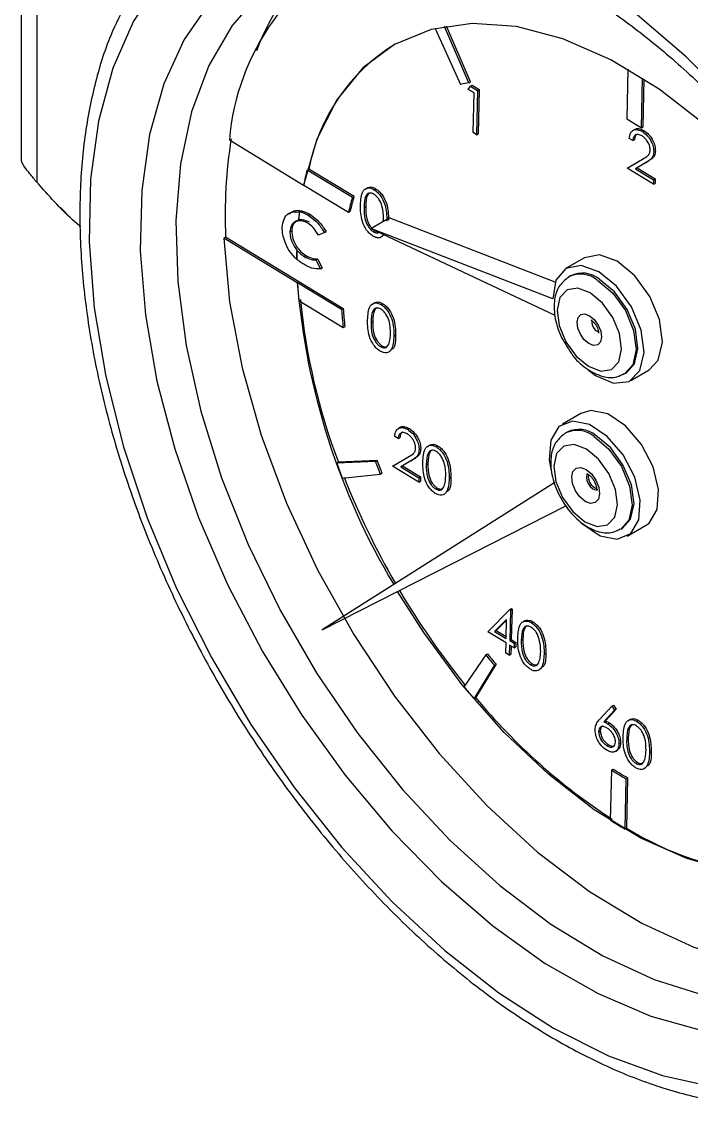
# Model space of a CAD drawing. Extents: x 150 to 4150, y 50 to 2920.
# Drawn here: x 3360.8 to 3425.4, y 904.4 to 1008.9 of the extents above; entities that cross this region are included whole.
import ezdxf

# ---------------------------------------------------------------- set-up
doc = ezdxf.new("R2010")
doc.units = 0
doc.header["$LTSCALE"] = 10
doc.linetypes.add('SLD-KATı', pattern=[0])
doc.layers.get('0').update_dxf_attribs({"linetype": 'CONTINUOUS'})

msp = doc.modelspace()

# ---------------------------------------------------------------- linework, layer by layer
at = {"color": 7, "linetype": 'SLD-KATı'}
for p, q in [((3360.81, 995.48), (3360.81, 1014.51)), ((3362.27, 1012.47), (3362.27, 993.44)), ((3400.72, 1008.27), (3403.18, 1002.86)), ((3403.98, 1003.03), (3401.64, 1008.46)), ((3404.14, 1003.12), (3401.82, 1008.5)), ((3419.33, 1004.33), (3419.22, 999.53)), ((3403.9, 1002.39), (3404.13, 1002.7)), ((3403.98, 1003.03), (3404.14, 1003.12)), ((3404.13, 1002.7), (3404.29, 1002.79)), ((3404.13, 1002.7), (3404.82, 1002.27)), ((3404.29, 1002.79), (3404.98, 1002.37)), ((3420.63, 998.67), (3420.74, 1003.47)), ((3420.79, 998.76), (3420.9, 1003.37)), ((3404.48, 1002.04), (3403.9, 1002.39)), ((3404.39, 998.22), (3404.48, 1002.04)), ((3404.82, 1002.27), (3404.72, 998.01)), ((3404.82, 1002.27), (3404.98, 1002.37)), ((3404.98, 1002.37), (3404.88, 998.1)), ((3419.22, 999.53), (3420.63, 998.67)), ((3420.01, 998.53), (3419.81, 998.42)), ((3420.63, 998.67), (3420.79, 998.76)), ((3420.72, 998.32), (3420.88, 998.41)), ((3380.86, 997.51), (3388.02, 993.15)), ((3404.72, 998.01), (3404.39, 998.22)), ((3404.72, 998.01), (3404.88, 998.1)), ((3419.8, 997.44), (3419.46, 997.64)), ((3419.8, 997.44), (3419.96, 997.53)), ((3421.82, 996.36), (3421.98, 996.46)), ((3419.25, 994.78), (3420.74, 995.66)), ((3421.02, 995.3), (3420.06, 994.73)), ((3421.18, 995.39), (3420.22, 994.82)), ((3420.74, 995.66), (3420.9, 995.75)), ((3421.02, 995.3), (3421.18, 995.39)), ((3388.36, 994.6), (3388.52, 994.69)), ((3392.73, 991.94), (3388.36, 994.6)), ((3392.89, 992.04), (3388.52, 994.69)), ((3421.79, 993.23), (3419.25, 994.78)), ((3420.06, 994.73), (3420.22, 994.82)), ((3420.06, 994.73), (3421.8, 993.67)), ((3420.22, 994.82), (3421.96, 993.76)), ((3388.04, 993.16), (3388.02, 993.15)), ((3388.04, 993.16), (3392.36, 990.54)), ((3421.8, 993.67), (3421.79, 993.23)), ((3421.79, 993.23), (3421.95, 993.32)), ((3421.8, 993.67), (3421.96, 993.76)), ((3421.96, 993.76), (3421.95, 993.32)), ((3394.82, 992.71), (3394.98, 992.8)), ((3392.73, 991.94), (3392.89, 992.04)), ((3393.86, 991.02), (3394.02, 991.12)), ((3364.52, 991.02), (3365.72, 989.81)), ((3387.63, 990.59), (3387.61, 990.58)), ((3388.46, 990.25), (3388.62, 990.34)), ((3392.36, 990.54), (3392.52, 990.63)), ((3387.52, 989.7), (3387.53, 989.71)), ((3394.51, 988.98), (3396.27, 990)), ((3394.51, 988.98), (3412.28, 980.59)), ((3412.07, 982.18), (3394.51, 988.98)), ((3395.71, 989.67), (3395.73, 989.89)), ((3412.31, 983.79), (3396.27, 990)), ((3380.32, 988.03), (3380.5, 988.14)), ((3387.41, 983.72), (3380.32, 988.03)), ((3391.85, 981.23), (3380.5, 988.14)), ((3386.7, 988.63), (3386.88, 988.73)), ((3390.04, 988.57), (3389.46, 988.33)), ((3390.04, 988.57), (3390.2, 988.66)), ((3394.74, 988.66), (3394.9, 988.75)), ((3394.9, 988.75), (3395.2, 988.64)), ((3387.38, 986.89), (3387.36, 986.88)), ((3387.35, 986), (3387.37, 986.01)), ((3388.08, 986.27), (3388.24, 986.37)), ((3389.22, 985.94), (3389.38, 986.04)), ((3389.22, 985.94), (3389.67, 985.08)), ((3389.38, 986.04), (3389.83, 985.17)), ((3415.13, 986.15), (3413.36, 985.13)), ((3389.67, 985.08), (3389.83, 985.17)), ((3413.5, 984.22), (3413.61, 984.29)), ((3413.79, 984.39), (3413.61, 984.29)), ((3387.41, 983.72), (3387.43, 983.73)), ((3391.69, 981.14), (3387.43, 983.73)), ((3387.55, 982.02), (3391.84, 979.42)), ((3395.51, 981.62), (3395.67, 981.71)), ((3391.69, 981.14), (3391.85, 981.23)), ((3394.54, 979.94), (3394.7, 980.03)), ((3391.84, 979.42), (3391.99, 979.51)), ((3396.74, 978.59), (3396.9, 978.69)), ((3395.42, 977.57), (3395.58, 977.66)), ((3419.01, 974.94), (3419.18, 975.04)), ((3419.61, 974.3), (3421.38, 975.33)), ((3414.78, 971.12), (3413.01, 970.1)), ((3397.37, 969.79), (3397.17, 969.67)), ((3398.07, 969.57), (3398.23, 969.66)), ((3413.17, 969.15), (3413.28, 969.22)), ((3413.46, 969.32), (3413.28, 969.22)), ((3397.16, 968.69), (3396.82, 968.89)), ((3397.16, 968.69), (3397.32, 968.78)), ((3399.17, 967.62), (3399.33, 967.71)), ((3400.84, 967.89), (3401, 967.98)), ((3394.95, 966.5), (3391.22, 966.32)), ((3391.22, 966.32), (3391.38, 966.41)), ((3395.11, 966.59), (3391.38, 966.41)), ((3394.95, 966.5), (3395.11, 966.59)), ((3396.61, 966.03), (3398.1, 966.91)), ((3399.15, 964.49), (3396.61, 966.03)), ((3398.38, 966.55), (3397.42, 965.98)), ((3397.42, 965.98), (3397.58, 966.07)), ((3397.42, 965.98), (3399.16, 964.92)), ((3398.54, 966.64), (3397.58, 966.07)), ((3397.58, 966.07), (3399.32, 965.01)), ((3398.1, 966.91), (3398.26, 967)), ((3398.38, 966.55), (3398.54, 966.64)), ((3399.87, 966.21), (3400.03, 966.3)), ((3391.76, 964.89), (3395.42, 965.26)), ((3395.42, 965.26), (3395.58, 965.35)), ((3399.16, 964.92), (3399.15, 964.49)), ((3399.16, 964.92), (3399.32, 965.01)), ((3399.32, 965.01), (3399.31, 964.58)), ((3402.08, 964.87), (3402.24, 964.96)), ((3412.27, 964.45), (3389.82, 950.25)), ((3399.15, 964.49), (3399.31, 964.58)), ((3400.75, 963.84), (3400.91, 963.93)), ((3389.82, 950.25), (3413.41, 962.25)), ((3418.63, 959.96), (3418.81, 960.06)), ((3419.26, 959.28), (3421.03, 960.3)), ((3405.8, 950.06), (3407.92, 952.2)), ((3407.92, 952.2), (3408.08, 952.29)), ((3407.92, 952.2), (3407.98, 952.16)), ((3407.98, 952.16), (3407.92, 949.21)), ((3407.98, 952.16), (3408.14, 952.25)), ((3408.14, 952.25), (3408.07, 949.3)), ((3408.08, 952.29), (3408.14, 952.25)), ((3407.62, 951.26), (3406.46, 950.09)), ((3407.62, 951.19), (3406.62, 950.18)), ((3407.58, 949.41), (3407.62, 951.26)), ((3410, 950.93), (3410.16, 951.03)), ((3407.57, 948.98), (3405.8, 950.06)), ((3406.46, 950.09), (3406.62, 950.18)), ((3406.46, 950.09), (3407.58, 949.41)), ((3406.62, 950.18), (3407.58, 949.6)), ((3407.92, 949.21), (3408.07, 949.3)), ((3408.07, 949.3), (3408.51, 949.04)), ((3409.03, 949.25), (3409.19, 949.34)), ((3407.55, 947.99), (3407.57, 948.98)), ((3407.91, 948.77), (3407.88, 947.79)), ((3408.34, 948.51), (3407.91, 948.77)), ((3407.92, 949.21), (3408.35, 948.95)), ((3408.06, 948.68), (3408.04, 947.88)), ((3408.35, 948.95), (3408.34, 948.51)), ((3408.34, 948.51), (3408.5, 948.6)), ((3408.35, 948.95), (3408.51, 949.04)), ((3408.51, 949.04), (3408.5, 948.6)), ((3405.6, 947.82), (3403.51, 944.77)), ((3405.6, 947.82), (3405.76, 947.92)), ((3407.88, 947.79), (3407.55, 947.99)), ((3407.88, 947.79), (3408.04, 947.88)), ((3411.24, 947.91), (3411.4, 948)), ((3404.48, 943.59), (3406.44, 946.81)), ((3404.64, 943.68), (3406.6, 946.9)), ((3406.44, 946.81), (3406.6, 946.9)), ((3409.92, 946.88), (3410.08, 946.97)), ((3404.48, 943.59), (3404.64, 943.68)), ((3417.77, 942.88), (3417.93, 942.97)), ((3417.93, 942.97), (3418.18, 942.59)), ((3416.61, 941.62), (3417.77, 942.88)), ((3418.02, 942.49), (3417, 941.37)), ((3418.18, 942.59), (3417.15, 941.46)), ((3417.77, 942.88), (3418.02, 942.49)), ((3418.02, 942.49), (3418.18, 942.59)), ((3417, 941.37), (3417.15, 941.46)), ((3417.38, 941.18), (3417.54, 941.27)), ((3420.17, 941.42), (3420.33, 941.51)), ((3416.5, 940.41), (3416.66, 940.51)), ((3419.21, 939.74), (3419.36, 939.83)), ((3417.29, 939.07), (3417.45, 939.16)), ((3418.46, 939.24), (3418.62, 939.33)), ((3418.13, 938.52), (3418.33, 938.64)), ((3421.41, 938.4), (3421.57, 938.49)), ((3417.75, 936.72), (3417.63, 931.88)), ((3417.75, 936.72), (3417.91, 936.81)), ((3420.09, 937.37), (3420.25, 937.46)), ((3419.05, 931.03), (3419.16, 935.86)), ((3419.16, 935.86), (3419.32, 935.95)), ((3419.21, 931.12), (3419.32, 935.95)), ((3419.05, 931.03), (3419.21, 931.12))]:
    msp.add_line(p, q, dxfattribs=at)
at = {"color": 8, "linetype": 'SLD-KATı', "flags": 128}
for points in [[(3413.32, 1014.44), (3409.25, 1016.71), (3403.99, 1019.01), (3398.84, 1020.52), (3393.88, 1021.24), (3389.17, 1021.15), (3384.78, 1020.25), (3380.78, 1018.55), (3377.21, 1016.08), (3374.14, 1012.87), (3371.59, 1008.97), (3369.61, 1004.44), (3368.23, 999.33), (3367.47, 993.71), (3367.33, 987.68), (3367.81, 981.3), (3368.92, 974.68), (3370.63, 967.9), (3372.92, 961.06), (3375.77, 954.25), (3379.12, 947.58), (3382.93, 941.13), (3387.15, 934.99), (3391.72, 929.26), (3396.58, 924), (3401.65, 919.3), (3406.87, 915.23), (3412.16, 911.83), (3417.45, 909.16), (3422.67, 907.25), (3427.73, 906.13), (3432.57, 905.82), (3437.13, 906.31), (3441.33, 907.62), (3445.12, 909.7), (3448.45, 912.55), (3451.26, 916.1), (3453.53, 920.33), (3455.21, 925.16), (3456.29, 930.53), (3456.74, 936.37), (3456.74, 936.37)], [(3411.72, 1013.57), (3408.46, 1015.11), (3403.45, 1016.9), (3398.58, 1017.9), (3393.95, 1018.08), (3389.62, 1017.46), (3385.65, 1016.03), (3382.11, 1013.82), (3379.05, 1010.87), (3376.51, 1007.21), (3374.54, 1002.91), (3373.16, 998.02), (3372.4, 992.63), (3372.26, 986.81), (3372.75, 980.65), (3373.87, 974.25), (3375.59, 967.7), (3377.88, 961.1), (3380.72, 954.56), (3384.06, 948.17), (3387.85, 942.02), (3392.04, 936.22), (3396.55, 930.85), (3401.32, 925.98), (3406.28, 921.7), (3411.35, 918.07), (3416.46, 915.15), (3421.53, 912.97), (3426.48, 911.58), (3431.24, 910.99), (3435.73, 911.21), (3439.88, 912.23), (3443.65, 914.06), (3446.95, 916.64), (3449.76, 919.96), (3452.02, 923.94), (3453.7, 928.55), (3454.77, 933.7), (3455.22, 939.31), (3455.22, 939.31)], [(3416.41, 983.96), (3417.86, 982.74), (3419.08, 981.05), (3419.87, 979.14), (3420.12, 977.3), (3419.79, 975.81), (3419, 974.94)], [(3415.87, 980.06), (3415.84, 979.9), (3415.87, 979.67), (3415.97, 979.44), (3416.12, 979.23), (3416.3, 979.08), (3416.48, 979.01), (3416.48, 979.01)], [(3416.06, 968.9), (3417.5, 967.69), (3418.7, 966.01), (3419.49, 964.11), (3419.74, 962.29), (3419.41, 960.82), (3418.63, 959.95)], [(3415.42, 965.31), (3415.37, 965.23), (3415.32, 964.98), (3415.36, 964.67), (3415.49, 964.35), (3415.7, 964.06), (3415.94, 963.86), (3416.19, 963.76), (3416.4, 963.8), (3416.41, 963.8)]]:
    msp.add_lwpolyline(points, dxfattribs=at)
at = {"color": 7, "linetype": 'SLD-KATı', "flags": 128}
for points in [[(3415.46, 1011.46), (3414.02, 1012.27), (3409.05, 1014.56), (3404.18, 1016.09), (3399.49, 1016.82), (3395.05, 1016.74), (3390.93, 1015.85), (3387.2, 1014.17), (3383.91, 1011.72), (3381.13, 1008.55), (3378.88, 1004.69), (3377.21, 1000.22), (3376.14, 995.2), (3375.7, 989.71)], [(3456.69, 940.52), (3456.57, 942.58), (3455.77, 949.09), (3454.36, 955.81), (3452.35, 962.63), (3449.78, 969.46), (3446.68, 976.22), (3443.09, 982.79), (3439.06, 989.1), (3434.66, 995.04), (3429.94, 1000.55), (3424.96, 1005.53), (3419.81, 1009.93), (3414.55, 1013.67), (3413.32, 1014.44)], [(3450.62, 955.09), (3449.58, 960.93), (3447.89, 966.92), (3445.58, 972.93), (3442.71, 978.82), (3439.33, 984.47), (3435.52, 989.77), (3431.36, 994.59), (3426.93, 998.83), (3422.34, 1002.41), (3417.69, 1005.24), (3413.06, 1007.26), (3408.57, 1008.44), (3404.3, 1008.75), (3400.35, 1008.17), (3396.81, 1006.73), (3393.74, 1004.45), (3391.22, 1001.38), (3389.3, 997.59), (3388.02, 993.15)], [(3375.7, 989.71), (3375.88, 983.84), (3376.68, 977.69), (3378.1, 971.34), (3380.1, 964.9), (3382.67, 958.47), (3385.75, 952.15), (3389.3, 946.04), (3393.26, 940.24), (3397.57, 934.84), (3402.16, 929.92), (3406.97, 925.57), (3411.9, 921.84), (3416.9, 918.8), (3421.87, 916.5), (3426.74, 914.98), (3431.43, 914.25), (3435.87, 914.33), (3439.99, 915.22), (3443.72, 916.9), (3447, 919.35), (3449.79, 922.52), (3452.04, 926.38), (3453.71, 930.85), (3454.77, 935.87), (3455.22, 941.36), (3455.23, 942.57)], [(3380.32, 988.03), (3380.88, 981.9), (3382.09, 975.52), (3383.93, 969.02), (3386.37, 962.48), (3389.36, 956.04), (3392.86, 949.8), (3396.8, 943.85), (3401.12, 938.31), (3405.75, 933.27), (3410.61, 928.81), (3415.61, 925.01), (3420.67, 921.94), (3425.7, 919.64), (3430.63, 918.15), (3435.36, 917.5), (3439.81, 917.7), (3443.92, 918.75), (3447.61, 920.62), (3449.35, 921.93)], [(3421.38, 975.33), (3422.26, 976.27), (3422.67, 978.01), (3422.38, 980.17), (3421.45, 982.42), (3420.01, 984.41), (3418.29, 985.82), (3416.57, 986.43), (3415.13, 986.15)], [(3415.53, 975.29), (3416.21, 974.78), (3417.95, 974.06), (3419.46, 974.22), (3420.49, 975.25), (3420.9, 976.99), (3420.62, 979.15), (3419.68, 981.4), (3418.24, 983.39), (3416.52, 984.8), (3414.8, 985.41), (3413.35, 985.12), (3412.38, 983.98), (3412.07, 982.18), (3412.07, 982.18)], [(3419.18, 975.04), (3419.97, 975.91), (3420.3, 977.4), (3420.05, 979.24), (3419.25, 981.15), (3418.04, 982.84), (3416.59, 984.06)], [(3415.68, 982.75), (3414.49, 983.2), (3413.46, 983.05), (3412.76, 982.31), (3412.49, 981.1), (3412.7, 979.6), (3413.35, 978.04), (3414.34, 976.66), (3415.52, 975.67), (3416.71, 975.21), (3417.74, 975.37), (3418.44, 976.11), (3418.71, 977.32), (3418.5, 978.82), (3417.86, 980.37), (3416.87, 981.76), (3415.68, 982.75)], [(3415.63, 980.55), (3416.08, 980.17), (3416.46, 979.65), (3416.7, 979.06), (3416.78, 978.49), (3416.68, 978.03), (3416.41, 977.75), (3416.02, 977.69), (3415.57, 977.87), (3415.12, 978.24), (3414.75, 978.77), (3414.5, 979.36), (3414.43, 979.92), (3414.53, 980.38), (3414.79, 980.66), (3415.18, 980.72), (3415.63, 980.55)], [(3421.03, 960.3), (3421.38, 960.55), (3422.16, 961.87), (3422.29, 963.78), (3421.76, 965.98), (3420.64, 968.14), (3419.11, 969.93), (3417.39, 971.08), (3415.75, 971.41), (3414.78, 971.12)], [(3414.71, 960.68), (3414.95, 960.46), (3416.66, 959.32), (3418.3, 958.99), (3419.61, 959.53), (3420.39, 960.85), (3420.52, 962.76), (3419.99, 964.96), (3418.87, 967.12), (3417.34, 968.91), (3415.62, 970.06), (3413.98, 970.39), (3412.67, 969.86), (3411.88, 968.55), (3411.74, 966.65), (3411.92, 965.58)], [(3415.33, 967.68), (3414.15, 968.13), (3413.13, 967.98), (3412.44, 967.25), (3412.18, 966.05), (3412.38, 964.57), (3413.02, 963.03), (3414, 961.66), (3415.17, 960.68), (3416.35, 960.23), (3417.37, 960.38), (3418.06, 961.11), (3418.33, 962.31), (3418.12, 963.79), (3417.48, 965.34), (3416.5, 966.7), (3415.33, 967.68)], [(3418.81, 960.06), (3419.59, 960.92), (3419.92, 962.39), (3419.67, 964.22), (3418.88, 966.11), (3417.67, 967.79), (3416.24, 969)], [(3415.29, 965.72), (3415.8, 965.29), (3416.23, 964.69), (3416.51, 964.01), (3416.6, 963.36), (3416.48, 962.84), (3416.18, 962.52), (3415.73, 962.45), (3415.21, 962.64), (3414.7, 963.08), (3414.27, 963.67), (3413.99, 964.35), (3413.9, 965), (3414.02, 965.53), (3414.32, 965.85), (3414.77, 965.91), (3415.29, 965.72)], [(3450.78, 945.19), (3449.95, 940.58), (3448.5, 936.51), (3446.48, 933.05), (3443.91, 930.29), (3440.85, 928.27), (3437.36, 927.03), (3433.5, 926.6), (3429.37, 926.98), (3425.02, 928.18), (3420.57, 930.16), (3416.08, 932.89), (3411.66, 936.31), (3407.38, 940.35), (3403.34, 944.94), (3399.62, 949.98), (3397.1, 953.95)]]:
    msp.add_lwpolyline(points, dxfattribs=at)
at = {"color": 7, "linetype": 'SLD-KATı'}
for centre, radius, start, end in [((3403.65, 995.67), 22.86, 113.1854, 175.395), ((3404.9, 998.12), 22.87, 130.2946, 159.5529), ((3406.37, 991.27), 18.17, 121.5972, 169.1596), ((3406.6, 988.95), 14.33, 100.5411, 103.7883), ((3427.43, 990.23), 46.98, 170.9611, 182.5566), ((3416.68, 987.41), 29.22, 165.747, 168.6336), ((3415.71, 985.1), 23.98, 163.4074, 166.8856), ((3415.87, 985.19), 23.98, 163.4074, 166.8856), ((3422.75, 986.4), 35.38, 173.2188, 174.6533), ((3422.76, 986.42), 35.38, 173.2188, 174.6533), ((3429.1, 986.05), 41.75, 178.8585, 180.0732), ((3429.12, 986.06), 41.75, 178.8585, 180.0732), ((3414.94, 982.09), 2.57, 50.1051, 116.5538), ((3454.61, 989.15), 67.41, 184.6176, 210.8204), ((3435.27, 986.25), 47.9, 183.012, 185.0587), ((3448.73, 988.08), 61.31, 185.5807, 200.6984), ((3434.1, 983.85), 42.49, 183.6527, 185.9829), ((3434.26, 983.94), 42.49, 183.6527, 185.9829), ((3414.6, 967.04), 2.55, 50.1051, 116.5538), ((3459.15, 991.42), 72.42, 200.2804, 201.4931), ((3453.82, 988.25), 62.76, 200.2804, 201.4931), ((3453.98, 988.35), 62.76, 200.2804, 201.4931), ((3463.07, 993.07), 76.49, 201.5482, 210.0928), ((3416.73, 965.03), 1.23, 170.1964, 249.6896), ((3462.81, 992.79), 76.13, 210.5934, 219.0181), ((3453.87, 987.02), 62.18, 219.0789, 220.2992), ((3454.03, 987.12), 62.18, 219.0789, 220.2992), ((3459.2, 990), 71.75, 219.0789, 220.2992), ((3449.99, 981.39), 58.97, 219.7378, 236.9087), ((3438.32, 968.95), 38.24, 237.4579, 239.9372), ((3438.48, 969.05), 38.24, 237.4579, 239.9372), ((3441.26, 969.15), 44.12, 237.6233, 239.7719), ((3435.01, 956.67), 30.05, 238.2629, 265.2609)]:
    msp.add_arc(centre, radius, start, end, dxfattribs=at)
at = {"color": 8, "linetype": 'SLD-KATı'}
for centre, radius in [((3414.76, 981.99), 2.57), ((3414.42, 966.94), 2.55)]:
    msp.add_arc(centre, radius, 50.1051, 116.5538, dxfattribs=at)
at = {"color": 7, "linetype": 'SLD-KATı'}
for points, knots in [([(3411.84, 1013.45), (3412.99, 1012.84), (3415.59, 1011.45), (3419.74, 1008.55), (3424.19, 1004.92), (3428.58, 1000.72), (3432.82, 996.04), (3436.85, 990.92), (3440.61, 985.45), (3444.03, 979.7), (3447.06, 973.75), (3449.66, 967.7), (3451.79, 961.65), (3453.43, 955.68), (3454.56, 949.9), (3455.19, 944.5), (3455.2, 941.24), (3455.21, 939.69)], [0, 0, 0, 0, 0.053347, 0.120624, 0.188131, 0.255927, 0.323998, 0.392295, 0.460755, 0.529308, 0.59788, 0.666378, 0.734723, 0.802841, 0.870665, 0.938138, 1, 1, 1, 1]), ([(3370.96, 1010.79), (3370.42, 1009.75), (3369.15, 1007.29), (3367.78, 1002.82), (3366.77, 997.54), (3366.35, 991.83), (3366.5, 985.79), (3367.21, 979.49), (3368.48, 973.02), (3370.3, 966.45), (3372.62, 959.85), (3375.44, 953.31), (3378.7, 946.91), (3382.38, 940.71), (3386.43, 934.79), (3390.8, 929.22), (3395.45, 924.08), (3400.31, 919.41), (3405.33, 915.28), (3410.46, 911.74), (3415.64, 908.83), (3420.81, 906.59), (3425.89, 905.1), (3429.69, 904.37), (3431.71, 904.38), (3432.14, 904.38)], [0, 0, 0, 0, 0.033261, 0.078254, 0.123525, 0.168959, 0.214463, 0.259969, 0.30545, 0.3509, 0.396321, 0.441719, 0.487104, 0.532484, 0.577869, 0.623266, 0.668685, 0.714136, 0.759629, 0.80517, 0.85076, 0.896388, 0.94201, 0.987544, 1, 1, 1, 1]), ([(3419.46, 997.64), (3419.49, 997.83), (3419.54, 998.22), (3419.87, 998.5), (3420.29, 998.54), (3420.57, 998.39), (3420.72, 998.32)], [0, 0, 0, 0, 0.280029, 0.559515, 0.779668, 1, 1, 1, 1]), ([(3420.01, 998.5), (3420.03, 998.52), (3420.14, 998.63), (3420.45, 998.62), (3420.73, 998.48), (3420.88, 998.41)], [0, 0, 0, 0, 0.126568, 0.563106, 1, 1, 1, 1]), ([(3420.88, 998.41), (3421.04, 998.29), (3421.37, 998.05), (3421.74, 997.48), (3421.95, 996.92), (3421.97, 996.61), (3421.98, 996.46)], [0, 0, 0, 0, 0.27989, 0.559224, 0.779582, 1, 1, 1, 1]), ([(3420.69, 997.89), (3420.56, 997.95), (3420.3, 998.08), (3420.01, 997.99), (3419.85, 997.75), (3419.82, 997.54), (3419.8, 997.44)], [0, 0, 0, 0, 0.279699, 0.558847, 0.779176, 1, 1, 1, 1]), ([(3420.22, 998.06), (3420.2, 998.05), (3420.1, 998.03), (3420.01, 997.83), (3419.98, 997.63), (3419.96, 997.53)], [0, 0, 0, 0, 0.0978707, 0.54843, 1, 1, 1, 1]), ([(3421.48, 996.53), (3421.47, 996.68), (3421.44, 996.96), (3421.22, 997.38), (3420.96, 997.7), (3420.78, 997.83), (3420.69, 997.89)], [0, 0, 0, 0, 0.279126, 0.558978, 0.77935, 1, 1, 1, 1]), ([(3420.72, 998.32), (3420.88, 998.2), (3421.22, 997.96), (3421.58, 997.39), (3421.79, 996.83), (3421.81, 996.52), (3421.82, 996.36)], [0, 0, 0, 0, 0.27989, 0.559224, 0.779582, 1, 1, 1, 1]), ([(3420.74, 995.66), (3420.93, 995.76), (3421.18, 995.9), (3421.44, 996.2), (3421.47, 996.42), (3421.48, 996.53)], [0, 0, 0, 0, 0.560717, 0.780532, 1, 1, 1, 1]), ([(3421.82, 996.36), (3421.8, 996.2), (3421.76, 995.88), (3421.45, 995.56), (3421.19, 995.39), (3421.02, 995.3)], [0, 0, 0, 0, 0.279288, 0.559154, 1, 1, 1, 1]), ([(3421.98, 996.46), (3421.96, 996.3), (3421.92, 995.98), (3421.61, 995.65), (3421.34, 995.49), (3421.18, 995.39)], [0, 0, 0, 0, 0.279288, 0.559154, 1, 1, 1, 1]), ([(3362.27, 993.44), (3362.04, 993.71), (3361.57, 994.26), (3361.07, 994.92), (3360.84, 995.31), (3360.82, 995.43), (3360.81, 995.48)], [0, 0, 0, 0, 0.2806938, 0.5628322, 0.8257499, 1, 1, 1, 1]), ([(3366.51, 989.13), (3366.47, 989.17), (3365.22, 990.16), (3363.82, 991.71), (3362.49, 993.2), (3362.27, 993.44)], [0, 0, 0, 0, 0.027326, 0.840325, 1, 1, 1, 1]), ([(3393.52, 991.23), (3393.55, 991.73), (3393.58, 992.35), (3393.94, 992.78), (3394.19, 992.89), (3394.5, 992.88), (3394.72, 992.76), (3394.82, 992.71)], [0, 0, 0, 0, 0.498702, 0.624177, 0.749467, 0.874745, 1, 1, 1, 1]), ([(3394.83, 992.26), (3394.74, 992.31), (3394.57, 992.39), (3394.34, 992.38), (3394.15, 992.28), (3393.89, 991.91), (3393.87, 991.42), (3393.86, 991.02)], [0, 0, 0, 0, 0.125139, 0.250418, 0.375519, 0.500847, 1, 1, 1, 1]), ([(3393.99, 992.72), (3394.03, 992.77), (3394.13, 992.89), (3394.35, 992.98), (3394.65, 992.97), (3394.87, 992.86), (3394.98, 992.8)], [0, 0, 0, 0, 0.183168, 0.455481, 0.727766, 1, 1, 1, 1]), ([(3394.4, 992.4), (3394.37, 992.39), (3394.28, 992.35), (3394.06, 991.99), (3394.03, 991.51), (3394.02, 991.12)], [0, 0, 0, 0, 0.083475, 0.267414, 1, 1, 1, 1]), ([(3394.82, 992.71), (3394.93, 992.63), (3395.15, 992.48), (3395.55, 992.01), (3396.04, 990.99), (3396.05, 990.21), (3396.06, 989.68)], [0, 0, 0, 0, 0.1256, 0.251197, 0.500581, 1, 1, 1, 1]), ([(3395.73, 989.89), (3395.72, 990.29), (3395.72, 990.9), (3395.38, 991.7), (3395.08, 992.08), (3394.91, 992.2), (3394.83, 992.26)], [0, 0, 0, 0, 0.500072, 0.749021, 0.874598, 1, 1, 1, 1]), ([(3394.98, 992.8), (3395.09, 992.72), (3395.31, 992.57), (3395.71, 992.1), (3396.2, 991.08), (3396.21, 990.3), (3396.22, 989.77)], [0, 0, 0, 0, 0.1256001, 0.2511969, 0.5005813, 1, 1, 1, 1]), ([(3394.72, 988.23), (3394.61, 988.3), (3394.39, 988.46), (3394, 988.92), (3393.53, 989.94), (3393.52, 990.71), (3393.52, 991.23)], [0, 0, 0, 0, 0.1255507, 0.25109, 0.5002501, 1, 1, 1, 1]), ([(3394.02, 991.12), (3394.01, 990.72), (3394, 990.13), (3394.33, 989.34), (3394.53, 989.09), (3394.59, 989.03)], [0, 0, 0, 0, 0.594665, 0.890393, 1, 1, 1, 1]), ([(3385.96, 989.06), (3386, 989.35), (3386.08, 989.92), (3386.61, 990.58), (3387.23, 990.58), (3387.61, 990.58)], [0, 0, 0, 0, 0.280596, 0.561561, 1, 1, 1, 1]), ([(3386.67, 990.35), (3386.8, 990.48), (3387.09, 990.76), (3387.81, 990.74), (3388.35, 990.47), (3388.62, 990.34)], [0, 0, 0, 0, 0.280778, 0.640386, 1, 1, 1, 1]), ([(3387.63, 990.59), (3387.78, 990.55), (3388.06, 990.48), (3388.34, 990.32), (3388.46, 990.25)], [0, 0, 0, 0, 0.559799, 1, 1, 1, 1]), ([(3388.46, 990.25), (3388.8, 990.01), (3389.39, 989.58), (3389.84, 988.88), (3390.04, 988.57)], [0, 0, 0, 0, 0.55929, 1, 1, 1, 1]), ([(3388.62, 990.34), (3388.95, 990.1), (3389.55, 989.67), (3390, 988.97), (3390.2, 988.66)], [0, 0, 0, 0, 0.55929, 1, 1, 1, 1]), ([(3393.86, 991.02), (3393.85, 990.62), (3393.84, 990.03), (3394.19, 989.23), (3394.49, 988.85), (3394.66, 988.72), (3394.74, 988.66)], [0, 0, 0, 0, 0.500291, 0.749086, 0.874606, 1, 1, 1, 1]), ([(3387.35, 986), (3387.12, 986.23), (3386.67, 986.7), (3386.24, 987.58), (3385.99, 988.39), (3385.97, 988.84), (3385.96, 989.06)], [0, 0, 0, 0, 0.2795747, 0.5592429, 0.7796101, 1, 1, 1, 1]), ([(3387.52, 989.7), (3387.39, 989.67), (3387.14, 989.62), (3386.81, 989.3), (3386.74, 988.88), (3386.7, 988.63)], [0, 0, 0, 0, 0.280812, 0.561531, 1, 1, 1, 1]), ([(3388.6, 989.56), (3388.36, 989.67), (3387.88, 989.89), (3387.32, 989.74), (3386.96, 989.35), (3386.9, 988.94), (3386.88, 988.73)], [0, 0, 0, 0, 0.279579, 0.559451, 0.779829, 1, 1, 1, 1]), ([(3388.44, 989.47), (3388.26, 989.56), (3387.94, 989.72), (3387.66, 989.72), (3387.53, 989.71)], [0, 0, 0, 0, 0.559445, 1, 1, 1, 1]), ([(3389.46, 988.33), (3389.3, 988.6), (3389.01, 989.07), (3388.62, 989.35), (3388.44, 989.47)], [0, 0, 0, 0, 0.558564, 1, 1, 1, 1]), ([(3386.7, 988.63), (3386.71, 988.47), (3386.72, 988.16), (3386.92, 987.53), (3387.19, 987.13), (3387.36, 986.88)], [0, 0, 0, 0, 0.28079, 0.561323, 1, 1, 1, 1]), ([(3386.88, 988.73), (3386.9, 988.49), (3386.93, 988), (3387.3, 987.26), (3387.76, 986.69), (3388.08, 986.47), (3388.24, 986.37)], [0, 0, 0, 0, 0.279568, 0.558996, 0.779263, 1, 1, 1, 1]), ([(3395.73, 988.33), (3395.62, 988.21), (3395.44, 988.03), (3395.05, 988.06), (3394.83, 988.17), (3394.72, 988.23)], [0, 0, 0, 0, 0.465496, 0.73275, 1, 1, 1, 1]), ([(3394.74, 988.66), (3394.84, 988.61), (3395.04, 988.53), (3395.25, 988.52), (3395.31, 988.6), (3395.32, 988.6)], [0, 0, 0, 0, 0.478192, 0.956839, 1, 1, 1, 1]), ([(3387.38, 986.89), (3387.5, 986.75), (3387.73, 986.5), (3387.97, 986.34), (3388.08, 986.27)], [0, 0, 0, 0, 0.5594507, 1, 1, 1, 1]), ([(3388.04, 985.51), (3387.91, 985.59), (3387.68, 985.73), (3387.46, 985.92), (3387.37, 986.01)], [0, 0, 0, 0, 0.560012, 1, 1, 1, 1]), ([(3388.08, 986.27), (3388.31, 986.15), (3388.71, 985.93), (3389.07, 985.94), (3389.22, 985.94)], [0, 0, 0, 0, 0.559907, 1, 1, 1, 1]), ([(3388.24, 986.37), (3388.47, 986.24), (3388.87, 986.03), (3389.23, 986.03), (3389.38, 986.04)], [0, 0, 0, 0, 0.5599073, 1, 1, 1, 1]), ([(3389.67, 985.08), (3389.39, 985.07), (3388.87, 985.05), (3388.29, 985.37), (3388.04, 985.51)], [0, 0, 0, 0, 0.559328, 1, 1, 1, 1]), ([(3413.47, 984.18), (3413.18, 983.92), (3412.57, 983.39), (3412.17, 982.08), (3412.2, 980.47), (3412.75, 978.6), (3413.49, 977.49), (3413.86, 976.94)], [0, 0, 0, 0, 0.168011, 0.346795, 0.554734, 0.782765, 1, 1, 1, 1]), ([(3394.2, 980.14), (3394.23, 980.64), (3394.26, 981.26), (3394.63, 981.69), (3394.87, 981.8), (3395.18, 981.79), (3395.4, 981.68), (3395.51, 981.62)], [0, 0, 0, 0, 0.498702, 0.624177, 0.749467, 0.874745, 1, 1, 1, 1]), ([(3394.67, 981.63), (3394.71, 981.68), (3394.81, 981.8), (3395.04, 981.89), (3395.34, 981.88), (3395.56, 981.77), (3395.67, 981.71)], [0, 0, 0, 0, 0.183168, 0.455481, 0.727766, 1, 1, 1, 1]), ([(3395.67, 981.71), (3395.77, 981.64), (3395.99, 981.48), (3396.39, 981.01), (3396.88, 980), (3396.89, 979.21), (3396.9, 978.69)], [0, 0, 0, 0, 0.1256, 0.251197, 0.500581, 1, 1, 1, 1]), ([(3395.51, 981.18), (3395.42, 981.22), (3395.25, 981.3), (3395.02, 981.29), (3394.83, 981.19), (3394.57, 980.82), (3394.55, 980.33), (3394.54, 979.94)], [0, 0, 0, 0, 0.125139, 0.250418, 0.375519, 0.500847, 1, 1, 1, 1]), ([(3395.08, 981.32), (3395.05, 981.3), (3394.96, 981.26), (3394.74, 980.9), (3394.72, 980.42), (3394.7, 980.03)], [0, 0, 0, 0, 0.083475, 0.267414, 1, 1, 1, 1]), ([(3395.51, 981.62), (3395.62, 981.54), (3395.84, 981.39), (3396.23, 980.92), (3396.72, 979.9), (3396.73, 979.12), (3396.74, 978.59)], [0, 0, 0, 0, 0.1256, 0.251197, 0.500581, 1, 1, 1, 1]), ([(3396.41, 978.8), (3396.4, 979.2), (3396.4, 979.81), (3396.06, 980.61), (3395.76, 980.99), (3395.59, 981.11), (3395.51, 981.18)], [0, 0, 0, 0, 0.500072, 0.749021, 0.874598, 1, 1, 1, 1]), ([(3395.4, 977.14), (3395.29, 977.22), (3395.07, 977.37), (3394.68, 977.83), (3394.21, 978.85), (3394.2, 979.62), (3394.2, 980.14)], [0, 0, 0, 0, 0.1255507, 0.25109, 0.5002501, 1, 1, 1, 1]), ([(3394.54, 979.94), (3394.53, 979.54), (3394.52, 978.94), (3394.87, 978.14), (3395.17, 977.76), (3395.34, 977.63), (3395.42, 977.57)], [0, 0, 0, 0, 0.500291, 0.749086, 0.874606, 1, 1, 1, 1]), ([(3394.7, 980.03), (3394.69, 979.63), (3394.68, 979.03), (3395.03, 978.23), (3395.33, 977.85), (3395.5, 977.72), (3395.58, 977.66)], [0, 0, 0, 0, 0.500291, 0.749086, 0.874606, 1, 1, 1, 1]), ([(3415.76, 980.14), (3415.75, 980.14), (3415.74, 980.14), (3415.82, 980.11), (3415.94, 980.02), (3416.1, 979.85), (3416.26, 979.63), (3416.39, 979.37), (3416.47, 979.13), (3416.49, 978.96), (3416.48, 978.87), (3416.48, 978.88), (3416.48, 978.88)], [0, 0, 0, 0, 0.045829, 0.146426, 0.253805, 0.362398, 0.482098, 0.609222, 0.736388, 0.839718, 0.937495, 1, 1, 1, 1]), ([(3396.74, 978.59), (3396.71, 978.09), (3396.66, 977.35), (3396.14, 976.95), (3395.73, 976.97), (3395.51, 977.08), (3395.4, 977.14)], [0, 0, 0, 0, 0.499407, 0.748743, 0.874372, 1, 1, 1, 1]), ([(3396.24, 977.81), (3396.29, 977.98), (3396.39, 978.28), (3396.4, 978.64), (3396.41, 978.8)], [0, 0, 0, 0, 0.559599, 1, 1, 1, 1]), ([(3396.9, 978.69), (3396.91, 978.14), (3396.91, 977.55), (3396.59, 977.34), (3396.57, 977.33)], [0, 0, 0, 0, 0.942411, 1, 1, 1, 1]), ([(3395.42, 977.57), (3395.53, 977.52), (3395.73, 977.43), (3396.05, 977.48), (3396.17, 977.69), (3396.24, 977.81)], [0, 0, 0, 0, 0.280257, 0.560781, 1, 1, 1, 1]), ([(3395.58, 977.66), (3395.69, 977.61), (3395.86, 977.52), (3395.99, 977.56), (3396.05, 977.57)], [0, 0, 0, 0, 0.612682, 1, 1, 1, 1]), ([(3413.86, 976.94), (3413.88, 976.92), (3414.24, 976.3), (3415.32, 975.39), (3416.79, 974.63), (3418.12, 974.51), (3418.74, 974.86), (3418.97, 974.99)], [0, 0, 0, 0, 0.0137602, 0.3063346, 0.610205, 0.8525955, 1, 1, 1, 1]), ([(3396.82, 968.89), (3396.85, 969.09), (3396.9, 969.48), (3397.23, 969.75), (3397.64, 969.79), (3397.93, 969.65), (3398.07, 969.57)], [0, 0, 0, 0, 0.280029, 0.559515, 0.779668, 1, 1, 1, 1]), ([(3398.05, 969.15), (3397.92, 969.21), (3397.66, 969.33), (3397.37, 969.24), (3397.2, 969.01), (3397.17, 968.8), (3397.16, 968.69)], [0, 0, 0, 0, 0.279699, 0.558847, 0.779176, 1, 1, 1, 1]), ([(3397.58, 969.31), (3397.56, 969.31), (3397.46, 969.28), (3397.37, 969.09), (3397.33, 968.88), (3397.32, 968.78)], [0, 0, 0, 0, 0.097871, 0.54843, 1, 1, 1, 1]), ([(3397.36, 969.75), (3397.39, 969.78), (3397.49, 969.89), (3397.81, 969.87), (3398.09, 969.73), (3398.23, 969.66)], [0, 0, 0, 0, 0.126568, 0.563106, 1, 1, 1, 1]), ([(3398.84, 967.79), (3398.83, 967.93), (3398.8, 968.21), (3398.58, 968.63), (3398.32, 968.96), (3398.14, 969.08), (3398.05, 969.15)], [0, 0, 0, 0, 0.279126, 0.558978, 0.77935, 1, 1, 1, 1]), ([(3398.07, 969.57), (3398.24, 969.45), (3398.57, 969.22), (3398.93, 968.64), (3399.15, 968.09), (3399.17, 967.77), (3399.17, 967.62)], [0, 0, 0, 0, 0.27989, 0.559224, 0.779582, 1, 1, 1, 1]), ([(3398.23, 969.66), (3398.4, 969.55), (3398.73, 969.31), (3399.09, 968.74), (3399.31, 968.18), (3399.33, 967.87), (3399.33, 967.71)], [0, 0, 0, 0, 0.27989, 0.559224, 0.779582, 1, 1, 1, 1]), ([(3413.14, 969.11), (3412.85, 968.86), (3412.25, 968.33), (3411.85, 967.04), (3411.87, 965.43), (3412.45, 963.57), (3413.52, 961.79), (3414.94, 960.38), (3416.44, 959.65), (3417.75, 959.53), (3418.36, 959.87), (3418.59, 960)], [0, 0, 0, 0, 0.094412, 0.19466, 0.311296, 0.439341, 0.567389, 0.695702, 0.829014, 0.935201, 1, 1, 1, 1]), ([(3399.54, 966.41), (3399.56, 966.91), (3399.59, 967.54), (3399.96, 967.96), (3400.21, 968.07), (3400.51, 968.06), (3400.73, 967.95), (3400.84, 967.89)], [0, 0, 0, 0, 0.498702, 0.624177, 0.749467, 0.874745, 1, 1, 1, 1]), ([(3400.01, 967.9), (3400.04, 967.95), (3400.14, 968.07), (3400.37, 968.16), (3400.67, 968.15), (3400.89, 968.04), (3401, 967.98)], [0, 0, 0, 0, 0.183168, 0.455481, 0.727766, 1, 1, 1, 1]), ([(3398.1, 966.91), (3398.28, 967.01), (3398.54, 967.16), (3398.8, 967.46), (3398.83, 967.68), (3398.84, 967.79)], [0, 0, 0, 0, 0.560717, 0.780532, 1, 1, 1, 1]), ([(3399.17, 967.62), (3399.16, 967.46), (3399.12, 967.14), (3398.81, 966.81), (3398.54, 966.65), (3398.38, 966.55)], [0, 0, 0, 0, 0.2792879, 0.5591538, 1, 1, 1, 1]), ([(3399.33, 967.71), (3399.31, 967.55), (3399.28, 967.23), (3398.96, 966.9), (3398.7, 966.74), (3398.54, 966.64)], [0, 0, 0, 0, 0.2792879, 0.5591538, 1, 1, 1, 1]), ([(3400.84, 967.45), (3400.75, 967.49), (3400.58, 967.58), (3400.35, 967.56), (3400.16, 967.46), (3399.9, 967.1), (3399.89, 966.6), (3399.87, 966.21)], [0, 0, 0, 0, 0.125139, 0.250418, 0.375519, 0.500847, 1, 1, 1, 1]), ([(3400.42, 967.59), (3400.39, 967.57), (3400.29, 967.53), (3400.07, 967.18), (3400.05, 966.69), (3400.03, 966.3)], [0, 0, 0, 0, 0.083475, 0.267414, 1, 1, 1, 1]), ([(3400.84, 967.89), (3400.95, 967.82), (3401.17, 967.66), (3401.56, 967.19), (3402.05, 966.18), (3402.07, 965.39), (3402.08, 964.87)], [0, 0, 0, 0, 0.1256, 0.251197, 0.500581, 1, 1, 1, 1]), ([(3401.74, 965.07), (3401.74, 965.48), (3401.73, 966.08), (3401.39, 966.88), (3401.1, 967.26), (3400.92, 967.39), (3400.84, 967.45)], [0, 0, 0, 0, 0.500072, 0.749021, 0.874598, 1, 1, 1, 1]), ([(3401, 967.98), (3401.11, 967.91), (3401.33, 967.75), (3401.72, 967.29), (3402.21, 966.27), (3402.23, 965.48), (3402.24, 964.96)], [0, 0, 0, 0, 0.1256, 0.251197, 0.500581, 1, 1, 1, 1]), ([(3400.73, 963.41), (3400.62, 963.49), (3400.41, 963.64), (3400.01, 964.11), (3399.54, 965.12), (3399.54, 965.89), (3399.54, 966.41)], [0, 0, 0, 0, 0.1255507, 0.25109, 0.5002501, 1, 1, 1, 1]), ([(3399.87, 966.21), (3399.86, 965.81), (3399.85, 965.21), (3400.2, 964.41), (3400.5, 964.03), (3400.67, 963.9), (3400.75, 963.84)], [0, 0, 0, 0, 0.500291, 0.749086, 0.874606, 1, 1, 1, 1]), ([(3400.03, 966.3), (3400.02, 965.9), (3400.01, 965.3), (3400.36, 964.5), (3400.66, 964.12), (3400.83, 964), (3400.91, 963.93)], [0, 0, 0, 0, 0.5002912, 0.749086, 0.8746062, 1, 1, 1, 1]), ([(3401.57, 964.09), (3401.63, 964.25), (3401.72, 964.55), (3401.73, 964.91), (3401.74, 965.07)], [0, 0, 0, 0, 0.559599, 1, 1, 1, 1]), ([(3402.24, 964.96), (3402.24, 964.41), (3402.24, 963.82), (3401.92, 963.62), (3401.91, 963.6)], [0, 0, 0, 0, 0.942411, 1, 1, 1, 1]), ([(3415.36, 965.33), (3415.35, 965.33), (3415.35, 965.33), (3415.42, 965.3), (3415.52, 965.24), (3415.65, 965.15), (3415.86, 964.92), (3416.07, 964.62), (3416.22, 964.3), (3416.3, 964), (3416.31, 963.79), (3416.29, 963.69), (3416.3, 963.7), (3416.3, 963.7)], [0, 0, 0, 0, 0.0612671, 0.1582539, 0.1694825, 0.2756379, 0.385834, 0.5064761, 0.6328198, 0.7446101, 0.8461319, 0.9429162, 1, 1, 1, 1]), ([(3402.08, 964.87), (3402.04, 964.37), (3401.99, 963.62), (3401.47, 963.22), (3401.06, 963.24), (3400.84, 963.35), (3400.73, 963.41)], [0, 0, 0, 0, 0.499407, 0.748743, 0.874372, 1, 1, 1, 1]), ([(3400.75, 963.84), (3400.86, 963.79), (3401.06, 963.7), (3401.38, 963.75), (3401.5, 963.96), (3401.57, 964.09)], [0, 0, 0, 0, 0.280257, 0.560781, 1, 1, 1, 1]), ([(3400.91, 963.93), (3401.02, 963.88), (3401.19, 963.8), (3401.33, 963.83), (3401.38, 963.85)], [0, 0, 0, 0, 0.612682, 1, 1, 1, 1]), ([(3408.7, 949.45), (3408.73, 949.95), (3408.76, 950.58), (3409.12, 951.01), (3409.37, 951.11), (3409.67, 951.1), (3409.89, 950.99), (3410, 950.93)], [0, 0, 0, 0, 0.498702, 0.624177, 0.749467, 0.874745, 1, 1, 1, 1]), ([(3410, 950.49), (3409.92, 950.53), (3409.75, 950.62), (3409.51, 950.6), (3409.33, 950.51), (3409.07, 950.14), (3409.05, 949.64), (3409.03, 949.25)], [0, 0, 0, 0, 0.125139, 0.250418, 0.375519, 0.500847, 1, 1, 1, 1]), ([(3409.17, 950.94), (3409.21, 950.99), (3409.3, 951.12), (3409.53, 951.2), (3409.83, 951.19), (3410.05, 951.08), (3410.16, 951.03)], [0, 0, 0, 0, 0.1831677, 0.455481, 0.7277656, 1, 1, 1, 1]), ([(3409.58, 950.63), (3409.55, 950.62), (3409.46, 950.57), (3409.23, 950.22), (3409.21, 949.73), (3409.19, 949.34)], [0, 0, 0, 0, 0.083475, 0.267414, 1, 1, 1, 1]), ([(3410, 950.93), (3410.11, 950.86), (3410.33, 950.7), (3410.73, 950.24), (3411.22, 949.22), (3411.23, 948.43), (3411.24, 947.91)], [0, 0, 0, 0, 0.1256, 0.251197, 0.500581, 1, 1, 1, 1]), ([(3410.91, 948.11), (3410.9, 948.52), (3410.89, 949.12), (3410.56, 949.92), (3410.26, 950.3), (3410.09, 950.43), (3410, 950.49)], [0, 0, 0, 0, 0.500072, 0.749021, 0.874598, 1, 1, 1, 1]), ([(3410.16, 951.03), (3410.27, 950.95), (3410.49, 950.79), (3410.89, 950.33), (3411.38, 949.31), (3411.39, 948.52), (3411.4, 948)], [0, 0, 0, 0, 0.1256, 0.251197, 0.500581, 1, 1, 1, 1]), ([(3409.9, 946.45), (3409.79, 946.53), (3409.57, 946.68), (3409.18, 947.15), (3408.7, 948.16), (3408.7, 948.94), (3408.7, 949.45)], [0, 0, 0, 0, 0.1255507, 0.25109, 0.5002501, 1, 1, 1, 1]), ([(3409.03, 949.25), (3409.03, 948.85), (3409.02, 948.25), (3409.36, 947.45), (3409.66, 947.07), (3409.83, 946.95), (3409.92, 946.88)], [0, 0, 0, 0, 0.500291, 0.749086, 0.874606, 1, 1, 1, 1]), ([(3409.19, 949.34), (3409.19, 948.94), (3409.18, 948.34), (3409.52, 947.54), (3409.82, 947.16), (3409.99, 947.04), (3410.08, 946.97)], [0, 0, 0, 0, 0.500291, 0.749086, 0.874606, 1, 1, 1, 1]), ([(3411.24, 947.91), (3411.21, 947.41), (3411.16, 946.66), (3410.63, 946.26), (3410.23, 946.28), (3410.01, 946.4), (3409.9, 946.45)], [0, 0, 0, 0, 0.499407, 0.748743, 0.874372, 1, 1, 1, 1]), ([(3410.74, 947.13), (3410.79, 947.29), (3410.88, 947.59), (3410.9, 947.95), (3410.91, 948.11)], [0, 0, 0, 0, 0.559599, 1, 1, 1, 1]), ([(3411.4, 948), (3411.4, 947.45), (3411.41, 946.87), (3411.09, 946.66), (3411.07, 946.65)], [0, 0, 0, 0, 0.9424114, 1, 1, 1, 1]), ([(3409.92, 946.88), (3410.02, 946.84), (3410.23, 946.74), (3410.55, 946.79), (3410.67, 947), (3410.74, 947.13)], [0, 0, 0, 0, 0.280257, 0.560781, 1, 1, 1, 1]), ([(3410.08, 946.97), (3410.18, 946.92), (3410.35, 946.84), (3410.49, 946.87), (3410.54, 946.89)], [0, 0, 0, 0, 0.612682, 1, 1, 1, 1]), ([(3416.16, 940.63), (3416.18, 940.78), (3416.21, 941.02), (3416.33, 941.27), (3416.46, 941.45), (3416.56, 941.56), (3416.61, 941.62)], [0, 0, 0, 0, 0.339374, 0.559486, 0.779731, 1, 1, 1, 1]), ([(3417.3, 940.78), (3417.19, 940.84), (3416.96, 940.96), (3416.69, 940.89), (3416.53, 940.7), (3416.51, 940.51), (3416.5, 940.41)], [0, 0, 0, 0, 0.280127, 0.559515, 0.779719, 1, 1, 1, 1]), ([(3416.87, 940.96), (3416.87, 940.96), (3416.78, 940.94), (3416.69, 940.79), (3416.67, 940.6), (3416.66, 940.51)], [0, 0, 0, 0, 0.048044, 0.52394, 1, 1, 1, 1]), ([(3417, 941.37), (3417.07, 941.34), (3417.2, 941.29), (3417.33, 941.21), (3417.38, 941.18)], [0, 0, 0, 0, 0.55991, 1, 1, 1, 1]), ([(3417.15, 941.46), (3417.23, 941.43), (3417.36, 941.38), (3417.49, 941.3), (3417.54, 941.27)], [0, 0, 0, 0, 0.55991, 1, 1, 1, 1]), ([(3417.38, 941.18), (3417.55, 941.06), (3417.87, 940.82), (3418.23, 940.25), (3418.44, 939.7), (3418.46, 939.39), (3418.46, 939.24)], [0, 0, 0, 0, 0.279638, 0.559326, 0.779527, 1, 1, 1, 1]), ([(3417.54, 941.27), (3417.71, 941.15), (3418.03, 940.91), (3418.39, 940.34), (3418.6, 939.79), (3418.62, 939.49), (3418.62, 939.33)], [0, 0, 0, 0, 0.279638, 0.559326, 0.779527, 1, 1, 1, 1]), ([(3418.87, 939.94), (3418.9, 940.44), (3418.93, 941.07), (3419.29, 941.49), (3419.54, 941.6), (3419.84, 941.59), (3420.06, 941.48), (3420.17, 941.42)], [0, 0, 0, 0, 0.498702, 0.6241765, 0.7494675, 0.8747453, 1, 1, 1, 1]), ([(3420.17, 940.98), (3420.09, 941.02), (3419.92, 941.11), (3419.68, 941.09), (3419.5, 940.99), (3419.24, 940.63), (3419.22, 940.13), (3419.21, 939.74)], [0, 0, 0, 0, 0.125139, 0.250418, 0.375519, 0.500847, 1, 1, 1, 1]), ([(3419.34, 941.43), (3419.38, 941.48), (3419.47, 941.6), (3419.7, 941.69), (3420, 941.68), (3420.22, 941.57), (3420.33, 941.51)], [0, 0, 0, 0, 0.183168, 0.455481, 0.727766, 1, 1, 1, 1]), ([(3419.75, 941.12), (3419.72, 941.1), (3419.63, 941.06), (3419.41, 940.71), (3419.38, 940.22), (3419.36, 939.83)], [0, 0, 0, 0, 0.0834752, 0.2674142, 1, 1, 1, 1]), ([(3420.17, 941.42), (3420.28, 941.35), (3420.5, 941.19), (3420.9, 940.72), (3421.39, 939.71), (3421.4, 938.92), (3421.41, 938.4)], [0, 0, 0, 0, 0.1256, 0.251197, 0.500581, 1, 1, 1, 1]), ([(3421.08, 938.6), (3421.07, 939.01), (3421.06, 939.61), (3420.73, 940.41), (3420.43, 940.79), (3420.26, 940.92), (3420.17, 940.98)], [0, 0, 0, 0, 0.500072, 0.749021, 0.874598, 1, 1, 1, 1]), ([(3420.33, 941.51), (3420.44, 941.44), (3420.66, 941.28), (3421.06, 940.82), (3421.55, 939.8), (3421.56, 939.01), (3421.57, 938.49)], [0, 0, 0, 0, 0.1256, 0.251197, 0.500581, 1, 1, 1, 1]), ([(3417.26, 938.65), (3417.1, 938.77), (3416.76, 939.02), (3416.39, 939.6), (3416.19, 940.16), (3416.17, 940.48), (3416.16, 940.63)], [0, 0, 0, 0, 0.27967, 0.559085, 0.779558, 1, 1, 1, 1]), ([(3416.5, 940.41), (3416.51, 940.27), (3416.54, 939.99), (3416.76, 939.58), (3417.02, 939.26), (3417.2, 939.14), (3417.29, 939.07)], [0, 0, 0, 0, 0.279059, 0.55882, 0.779303, 1, 1, 1, 1]), ([(3416.66, 940.51), (3416.67, 940.36), (3416.7, 940.08), (3416.92, 939.67), (3417.18, 939.35), (3417.36, 939.23), (3417.45, 939.16)], [0, 0, 0, 0, 0.279059, 0.55882, 0.779303, 1, 1, 1, 1]), ([(3418.13, 939.42), (3418.11, 939.57), (3418.09, 939.85), (3417.85, 940.27), (3417.58, 940.59), (3417.4, 940.72), (3417.3, 940.78)], [0, 0, 0, 0, 0.278754, 0.558605, 0.779147, 1, 1, 1, 1]), ([(3420.07, 936.94), (3419.96, 937.02), (3419.74, 937.17), (3419.35, 937.64), (3418.87, 938.65), (3418.87, 939.42), (3418.87, 939.94)], [0, 0, 0, 0, 0.125551, 0.25109, 0.50025, 1, 1, 1, 1]), ([(3419.36, 939.83), (3419.36, 939.43), (3419.35, 938.83), (3419.69, 938.03), (3419.99, 937.65), (3420.16, 937.53), (3420.25, 937.46)], [0, 0, 0, 0, 0.500291, 0.749086, 0.874606, 1, 1, 1, 1]), ([(3418.46, 939.24), (3418.44, 939.06), (3418.39, 938.69), (3418.06, 938.45), (3417.67, 938.44), (3417.4, 938.58), (3417.26, 938.65)], [0, 0, 0, 0, 0.279631, 0.55896, 0.779478, 1, 1, 1, 1]), ([(3417.29, 939.07), (3417.41, 939.02), (3417.64, 938.9), (3417.91, 938.96), (3418.09, 939.13), (3418.12, 939.32), (3418.13, 939.42)], [0, 0, 0, 0, 0.280018, 0.559853, 0.779987, 1, 1, 1, 1]), ([(3417.45, 939.16), (3417.57, 939.11), (3417.79, 939), (3418.01, 939.01), (3418.08, 939.09), (3418.08, 939.09)], [0, 0, 0, 0, 0.492363, 0.984403, 1, 1, 1, 1]), ([(3418.62, 939.33), (3418.6, 939.14), (3418.57, 938.82), (3418.37, 938.71), (3418.29, 938.66)], [0, 0, 0, 0, 0.5992, 1, 1, 1, 1]), ([(3419.21, 939.74), (3419.2, 939.34), (3419.19, 938.74), (3419.53, 937.94), (3419.83, 937.56), (3420, 937.43), (3420.09, 937.37)], [0, 0, 0, 0, 0.500291, 0.749086, 0.874606, 1, 1, 1, 1]), ([(3421.41, 938.4), (3421.38, 937.9), (3421.33, 937.15), (3420.8, 936.75), (3420.4, 936.77), (3420.18, 936.89), (3420.07, 936.94)], [0, 0, 0, 0, 0.499407, 0.748743, 0.874372, 1, 1, 1, 1]), ([(3420.91, 937.62), (3420.96, 937.78), (3421.05, 938.08), (3421.07, 938.44), (3421.08, 938.6)], [0, 0, 0, 0, 0.559599, 1, 1, 1, 1]), ([(3421.57, 938.49), (3421.57, 937.94), (3421.58, 937.35), (3421.26, 937.15), (3421.24, 937.14)], [0, 0, 0, 0, 0.942411, 1, 1, 1, 1]), ([(3420.09, 937.37), (3420.19, 937.32), (3420.4, 937.23), (3420.72, 937.28), (3420.84, 937.49), (3420.91, 937.62)], [0, 0, 0, 0, 0.2802572, 0.5607811, 1, 1, 1, 1]), ([(3420.25, 937.46), (3420.35, 937.41), (3420.52, 937.33), (3420.66, 937.36), (3420.71, 937.38)], [0, 0, 0, 0, 0.612682, 1, 1, 1, 1])]:
    msp.add_open_spline(points, degree=3, knots=knots, dxfattribs=at)

doc.saveas('drawing.dxf')
